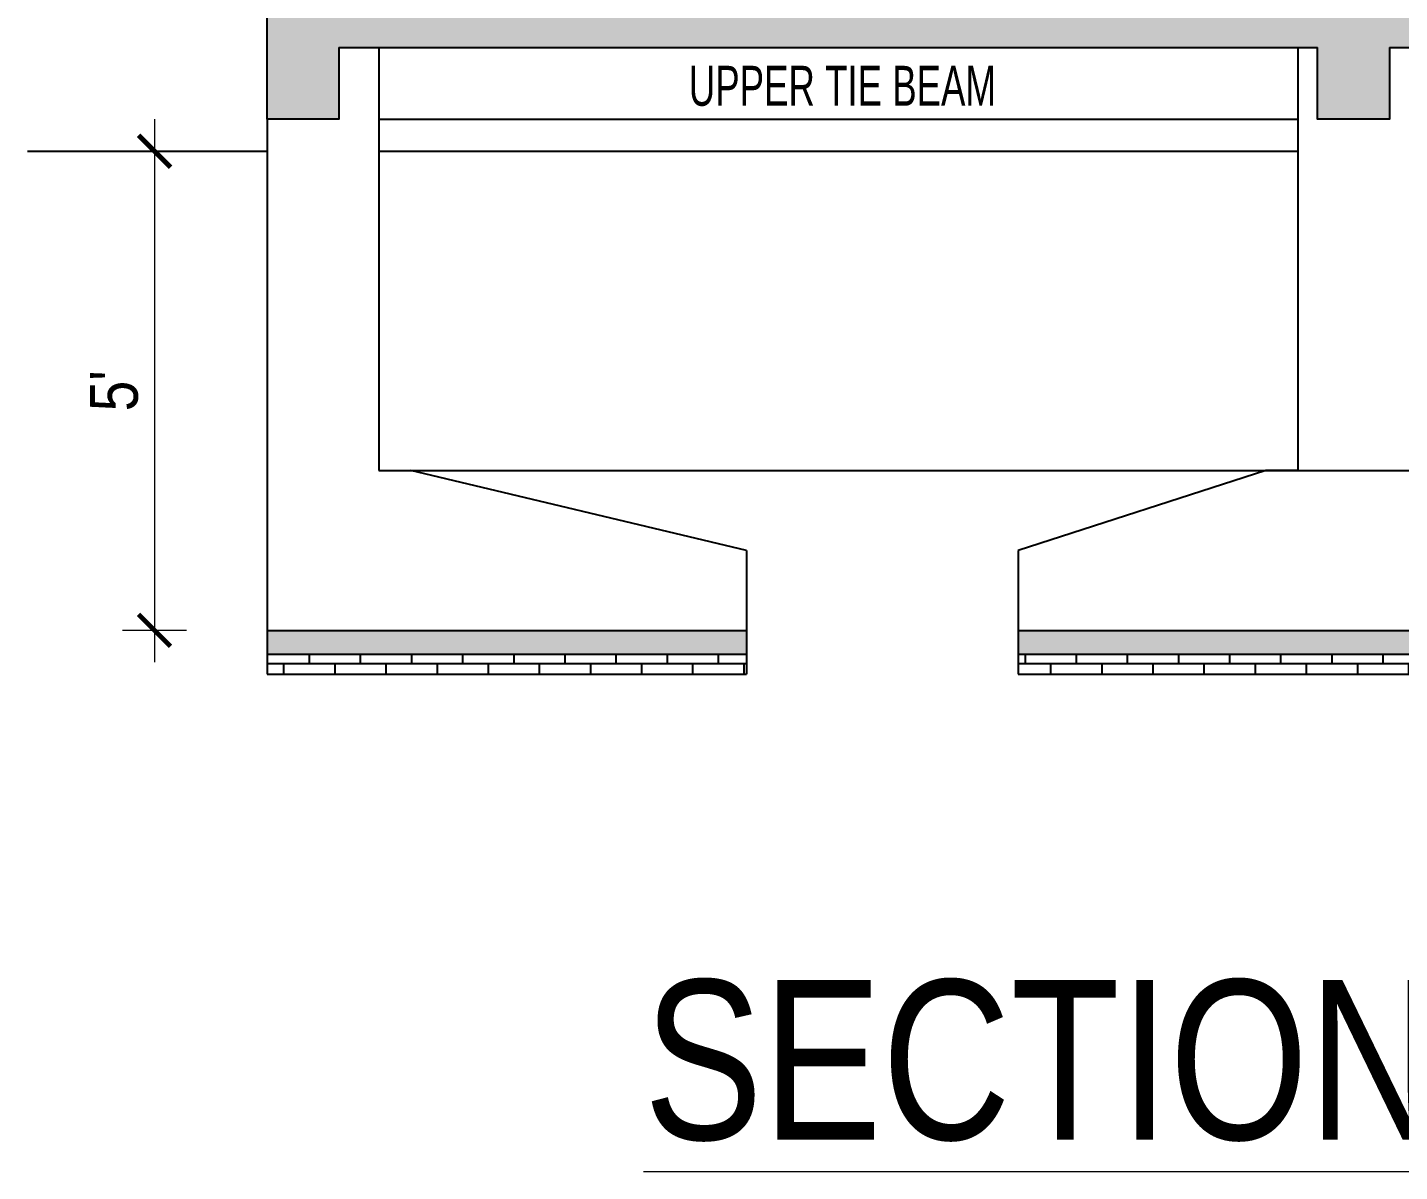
# Model space of a CAD drawing. Header units: inches. Extents: x -10117506 to -5032697, y -6529230 to -3253155.
# Drawn here: x -5063834.1 to -5063662.4, y -3265026.7 to -3264883.4 of the extents above; entities that cross this region are included whole.
import ezdxf

# ---------------------------------------------------------------- set-up
doc = ezdxf.new("R2010")
doc.units = ezdxf.units.IN
doc.header["$LTSCALE"] = 2
doc.header["$MEASUREMENT"] = 0
doc.header["$PDMODE"] = 34
doc.layers.get('0').update_dxf_attribs({"linetype": 'CONTINUOUS'})
doc.layers.get('DEFPOINTS').update_dxf_attribs({"color": 141, "linetype": 'CONTINUOUS'})
for name, color, linetype, lineweight in [('Annotate-Bold.w', 187, 'CONTINUOUS', 18), ('DIM 1-100', 4, 'CONTINUOUS', 13), ('Door-Window', 47, 'CONTINUOUS', 15), ('Text-100.w', 254, 'CONTINUOUS', 9)]:
    doc.layers.add(name, color=color, linetype=linetype, lineweight=lineweight)
doc.styles.add('Arial', font='arial.ttf', dxfattribs={"width": 0.8, "height": 12})
doc.styles.get("Standard").update_dxf_attribs({"font": 'ARIALN.TTF'})
doc.dimstyles.new('1 by 96', dxfattribs={"dimtxt": 6, "dimasz": 4, "dimexe": 4, "dimexo": 4, "dimgap": 2, "dimtad": 1, "dimdec": 0, "dimzin": 0, "dimdsep": 46, "dimlunit": 4, "dimtxsty": 'Standard', "dimblk": 'ARCHTICK', "dimcen": 0, "dimdle": 4, "dimadec": 0, "dimazin": 0, "dimtfac": 1, "dimtdec": 0, "dimtix": 1, "dimtofl": 0, "dimtmove": 1, "dimatfit": 3, "dimldrblk": 'ARCHTICK', "dimfxl": 4, "dimfxlon": 1, "dimtolj": 1, "dimtzin": 0, "dimlwd": -1, "dimlwe": -1, "dimarcsym": 0})

# ---------------------------------------------------------------- blocks, each defined once
blk = doc.blocks.new('_ArchTick')
at = {"color": 0, "linetype": 'ByBlock', "const_width": 0.15}
blk.add_lwpolyline([(-0.5, -0.5), (0.5, 0.5)], dxfattribs=at)
blk = doc.blocks.new('*D884')
at = {"layer": 'DEFPOINTS', "color": 0, "ltscale": 0.5, "transparency": 16777216}
for p in [(-5063804.11, -3264898.93), (-5063818.2, -3264958.93), (-5063804.11, -3264958.93)]:
    blk.add_point(p, dxfattribs=at)
at = {"layer": 'DIM 1-100', "color": 0, "ltscale": 0.5, "transparency": 16777216}
for p, q in [((-5063818.2, -3264894.93), (-5063818.2, -3264962.93)), ((-5063814.2, -3264898.93), (-5063822.2, -3264898.93)), ((-5063814.2, -3264958.93), (-5063822.2, -3264958.93))]:
    blk.add_line(p, q, dxfattribs=at)
at = {"layer": 'DIM 1-100', "color": 0, "ltscale": 0.5, "transparency": 16777216, "xscale": 4, "yscale": 4, "zscale": 4}
for p, rotation in [((-5063818.2, -3264898.93), 90), ((-5063818.2, -3264958.93), 270)]:
    blk.add_blockref('_ArchTick', p, dxfattribs=dict(at, rotation=rotation))
at = {"layer": 'DIM 1-100', "color": 0, "ltscale": 0.5, "transparency": 16777216, "insert": (-5063823.25, -3264928.93), "char_height": 6, "attachment_point": 5, "rotation": 90}
blk.add_mtext("\\A1;5'", dxfattribs=at)

msp = doc.modelspace()

# ---------------------------------------------------------------- hatches: boundary and pattern name
at = {"ltscale": 0.5}
h = msp.add_hatch(dxfattribs=at)
h.set_pattern_fill('AR-CONC', color=256, style=0)
h.set_pattern_definition([(50, (-17242.002, -3686.298), (7.172601826, -0.62752135), [0.75, -8.25]), (355, (-17242.002, -3686.298), (-1.387513336, 7.521921337), [0.6, -6.6]), (100.4514, (-17241.4045, -3686.35), (5.785093817, 6.894395421), [0.6374019, -7.01142112]), (46.1842, (-17242.002, -3684.298), (10.672410486, -1.655190143), [1.125, -12.375]), (96.6356, (-17241.113, -3684.436), (9.346627055, 9.741178709), [0.95610288, -10.51713]), (351.1842, (-17242.002, -3684.298), (9.346619451, 9.74118601), [0.9, -9.9]), (21, (-17241.002, -3684.798), (5.969070521, -4.0261889067), [0.75, -8.25]), (326, (-17241.002, -3684.798), (2.433153319, 7.2515004505), [0.6, -6.6]), (71.4514, (-17240.505, -3685.1336), (8.402226286, 3.225304967), [0.6374019, -7.01142112]), (37.5, (-17242.0022, -3686.298), (0.1215985532, 3.3289385383), [0, -6.52, 0, -6.7, 0, -6.625]), (7.5, (-17242.0022, -3686.298), (2.6306953744, 3.9441171188), [0, -3.82, 0, -6.37, 0, -2.525]), (327.5, (-17244.2322, -3686.298), (5.3382243617, -0.2255487173), [0, -2.5, 0, -7.8, 0, -10.35]), (317.5, (-17245.2322, -3686.298), (5.8318616934, 1.0010498233), [0, -3.25, 0, -5.18, 0, -7.35])])
h.paths.add_polyline_path([(-5063744.11, -3264958.93), (-5063804.11, -3264958.93), (-5063804.11, -3264961.93), (-5063744.11, -3264961.93)])
h.paths.add_polyline_path([(-5063626.11, -3264958.93), (-5063710.11, -3264958.93), (-5063710.11, -3264961.93), (-5063626.11, -3264961.93)])
h.paths.add_polyline_path([(-5063515.08, -3264958.93), (-5063575.08, -3264958.93), (-5063575.08, -3264961.93), (-5063515.08, -3264961.93)])
h = msp.add_hatch(dxfattribs=at)
h.set_pattern_fill('AR-B816', color=256, scale=0.4, style=0)
h.set_pattern_definition([(0, (-17242.0022, -3686.298), (0, 3.2), []), (90, (-17242.0022, -3686.298), (-3.2, 3.2), [3.2, -3.2])])
h.paths.add_polyline_path([(-5063744.11, -3264961.93), (-5063804.11, -3264961.93), (-5063804.11, -3264964.43), (-5063744.11, -3264964.43)])
h.paths.add_polyline_path([(-5063626.11, -3264961.93), (-5063710.11, -3264961.93), (-5063710.11, -3264964.43), (-5063626.11, -3264964.43)])
h.paths.add_polyline_path([(-5063515.08, -3264961.93), (-5063575.08, -3264961.93), (-5063575.08, -3264964.43), (-5063515.08, -3264964.43)])
at = {"layer": 'Door-Window', "linetype": 'ByBlock'}
h = msp.add_hatch(dxfattribs=at)
h.set_pattern_fill('AR-CONC', color=256)
h.set_pattern_definition([(50, (12864.6975, -5478.8364), (7.172601826, -0.62752135), [0.75, -8.25]), (355, (12864.6975, -5478.8364), (-1.387513336, 7.521921337), [0.6, -6.6]), (100.45144446, (12865.295, -5478.889), (5.785088467, 6.89439991), [0.63740192, -7.01142112]), (46.1842, (12864.6975, -5476.836), (10.672413307, -1.655192808), [1.125, -12.375]), (96.63563549, (12865.587, -5476.974), (9.346619457, 9.741186008), [0.95610342, -10.5171376]), (351.184164, (12864.698, -5476.836), (9.34661945, 9.741186003), [0.9, -9.90000001]), (21, (12865.6975, -5477.3364), (5.969070521, -4.0261889067), [0.75, -8.25]), (326, (12865.6975, -5477.3364), (2.433153319, 7.2515004505), [0.6, -6.6]), (71.45144474, (12866.195, -5477.672), (8.402223767, 3.225311528), [0.6374019, -7.01142112]), (37.5, (12864.6975, -5478.8364), (0.1215985532, 3.3289385383), [0, -6.52, 0, -6.7, 0, -6.625]), (7.5, (12864.6975, -5478.8364), (2.6306953744, 3.9441171188), [0, -3.82, 0, -6.37, 0, -2.525]), (327.5, (12862.4675, -5478.8364), (5.3382243617, -0.2255487173), [0, -2.5, 0, -7.8, 0, -10.35]), (317.5, (12861.4675, -5478.8364), (5.8318616934, 1.0010498233), [0, -3.25, 0, -5.18, 0, -7.35])])
h.paths.add_polyline_path([(-5063795.11, -3264885.93), (-5063672.61, -3264885.93), (-5063672.61, -3264894.93), (-5063663.61, -3264894.93), (-5063663.61, -3264885.93), (-5063638.57, -3264885.93), (-5063558.57, -3264829.93), (-5063515.08, -3264829.93), (-5063515.08, -3264824.93), (-5063570.14, -3264824.93), (-5063570.14, -3264831.93), (-5063580.14, -3264831.93), (-5063580.14, -3264838.93), (-5063590.14, -3264838.93), (-5063590.14, -3264845.93), (-5063600.14, -3264845.93), (-5063600.14, -3264852.93), (-5063610.14, -3264852.93), (-5063610.14, -3264859.93), (-5063620.14, -3264859.93), (-5063620.14, -3264866.93), (-5063630.14, -3264866.93), (-5063630.14, -3264873.93), (-5063640.14, -3264873.93), (-5063640.14, -3264880.93), (-5063804.11, -3264880.93), (-5063804.11, -3264894.93), (-5063795.11, -3264894.93)])

# ---------------------------------------------------------------- linework, layer by layer
at = {"ltscale": 0.5}
for p, q in [((-5063795.11, -3264885.93), (-5063672.61, -3264885.93)), ((-5063790.11, -3264885.93), (-5063790.11, -3264938.93)), ((-5063675.11, -3264885.93), (-5063675.11, -3264938.93)), ((-5063663.61, -3264885.93), (-5063524.08, -3264885.93)), ((-5063804.11, -3264894.93), (-5063804.11, -3264964.43)), ((-5063790.11, -3264894.93), (-5063675.11, -3264894.93)), ((-5063834.11, -3264898.93), (-5063804.11, -3264898.93)), ((-5063790.11, -3264898.93), (-5063675.11, -3264898.93)), ((-5063790.11, -3264938.93), (-5063786.11, -3264938.93)), ((-5063790.11, -3264938.93), (-5063675.11, -3264938.93)), ((-5063744.11, -3264948.93), (-5063786.11, -3264938.93)), ((-5063679.11, -3264938.93), (-5063710.11, -3264948.93)), ((-5063675.11, -3264938.93), (-5063679.11, -3264938.93)), ((-5063675.11, -3264938.93), (-5063529.08, -3264938.93)), ((-5063744.11, -3264948.93), (-5063744.11, -3264958.93)), ((-5063710.11, -3264948.93), (-5063710.11, -3264964.43)), ((-5063804.11, -3264958.93), (-5063744.11, -3264958.93)), ((-5063744.11, -3264958.93), (-5063744.11, -3264964.43)), ((-5063710.11, -3264958.93), (-5063626.11, -3264958.93)), ((-5063804.11, -3264961.93), (-5063744.11, -3264961.93)), ((-5063710.11, -3264961.93), (-5063626.11, -3264961.93)), ((-5063804.11, -3264964.43), (-5063744.11, -3264964.43)), ((-5063804.11, -3264964.43), (-5063744.11, -3264964.43)), ((-5063710.11, -3264964.43), (-5063626.11, -3264964.43)), ((-5063710.11, -3264964.43), (-5063626.11, -3264964.43))]:
    msp.add_line(p, q, dxfattribs=at)
for points in [[(-5063795.11, -3264885.93), (-5063795.11, -3264894.93), (-5063804.11, -3264894.93), (-5063804.11, -3264880.93), (-5063795.11, -3264880.93)], [(-5063663.61, -3264885.93), (-5063663.61, -3264894.93), (-5063672.61, -3264894.93), (-5063672.61, -3264885.93)]]:
    msp.add_lwpolyline(points, dxfattribs=at)

# ---------------------------------------------------------------- texts
at = {"layer": 'Annotate-Bold.w', "ltscale": 0.005, "insert": (-5063732.1, -3264888.24), "char_height": 5, "width": 82.6277, "attachment_point": 2, "style": 'Arial'}
msp.add_mtext('\\A1;{\\fArial Narrow|b0|i0|c0|p34;UPPER TIE BEAM}', dxfattribs=at)
at = {"layer": 'Text-100.w', "insert": (-5063668.19, -3265002.7), "char_height": 20, "attachment_point": 2, "style": 'Arial'}
msp.add_mtext_dynamic_manual_height_columns('{\\LSECTION AT X-X}', width=940.9712, gutter_width=100, heights=[0], dxfattribs=at)

# ---------------------------------------------------------------- dimensions: what is measured, and where the dimension line sits
at = {"layer": 'DIM 1-100', "ltscale": 0.5}
dim = msp.add_linear_dim(base=(-5063818.2, -3264958.93), p1=(-5063804.11, -3264898.93), p2=(-5063804.11, -3264958.93), angle=90, dimstyle='1 by 96', dxfattribs=at)
dim.commit()
dim.dimension.update_dxf_attribs({"geometry": '*D884', "text_midpoint": (-5063823.25, -3264928.93)})

doc.saveas('drawing.dxf')
